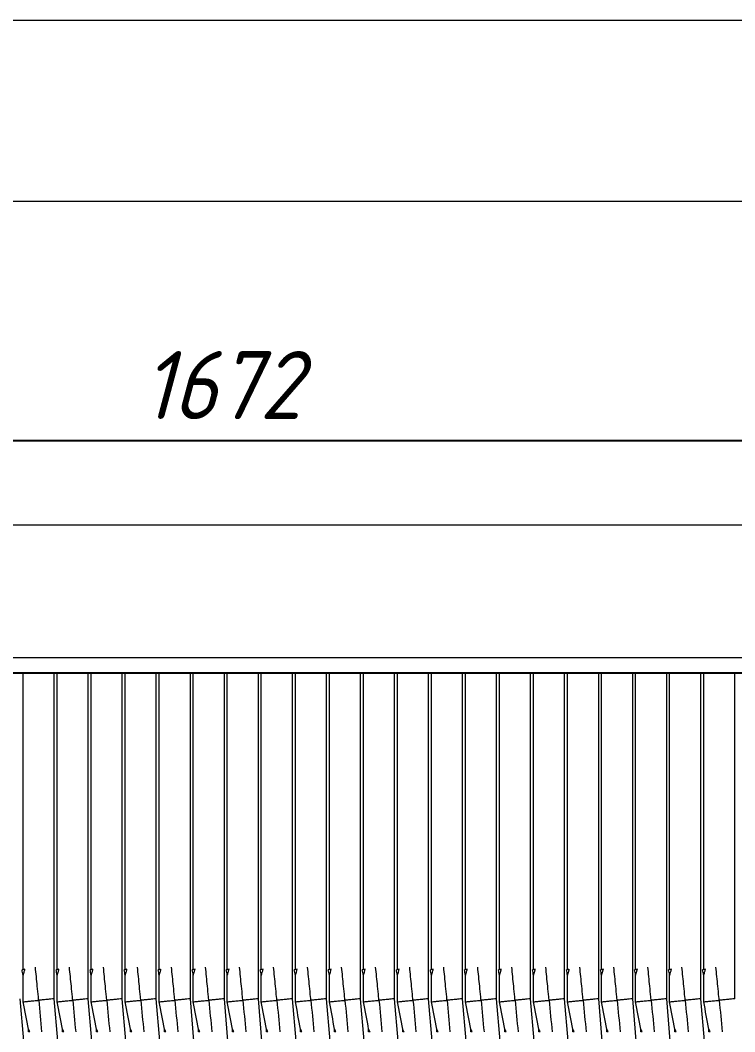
# Model space of a CAD drawing. Header units: millimetres. Extents: x 18217 to 37054, y 415 to 7180.
# Drawn here: x 29676 to 30043, y 6660 to 7180 of the extents above; entities that cross this region are included whole.
import ezdxf

# ---------------------------------------------------------------- set-up
doc = ezdxf.new("R2010")
doc.units = ezdxf.units.MM
doc.styles.add('GENISO', font='geniso.shx', dxfattribs={"oblique": 15})
doc.dimstyles.new('Scale', dxfattribs={"dimscale": 14, "dimtxt": 2.5, "dimasz": 2.5, "dimexe": 1, "dimexo": 1, "dimgap": 0.8, "dimtad": 1, "dimdec": 0, "dimzin": 0, "dimtxsty": 'GENISO', "dimcen": 2.5, "dimclrd": 1, "dimclre": 1, "dimclrt": 256, "dimadec": 0, "dimazin": 0, "dimtfac": 1, "dimtdec": 0, "dimtmove": 0, "dimatfit": 3, "dimfxl": 1, "dimtzin": 0, "dimlwd": -1, "dimlwe": -1, "dimarcsym": 0})

# ---------------------------------------------------------------- blocks, each defined once
blk = doc.blocks.new('*D197')
at = {"color": 1, "transparency": 16777216}
for p, q in [((28943.22, 6909.68), (28943.22, 6977.92)), ((30615.22, 6909.68), (30615.22, 6977.92)), ((30580.22, 6963.92), (28978.22, 6963.92))]:
    blk.add_line(p, q, dxfattribs=at)
for points in [[(28978.22, 6969.75), (28978.22, 6958.08), (28943.22, 6963.92)], [(30580.22, 6969.75), (30580.22, 6958.08), (30615.22, 6963.92)]]:
    blk.add_solid(points, dxfattribs=at)
at = {"layer": 'Defpoints', "color": 0, "transparency": 16777216}
for p in [(28943.22, 6963.92), (28943.22, 6895.68), (30615.22, 6895.68)]:
    blk.add_point(p, dxfattribs=at)
at = {"transparency": 16777216, "insert": (29779.22, 6992.62), "char_height": 35, "attachment_point": 5, "style": 'GENISO'}
blk.add_mtext('1672', dxfattribs=at)

msp = doc.modelspace()

# ---------------------------------------------------------------- linework, layer by layer
at = {"linetype": 'ByBlock', "lineweight": 9}
for p, q in [((30615.22, 6920.68), (28943.22, 6920.68)), ((28943.22, 6852.68), (30615.22, 6852.68)), ((29019.22, 6844.68), (30539.22, 6844.68)), ((29677.22, 6692.21), (29677.22, 6844.68)), ((29693.22, 6677.21), (29693.22, 6844.68)), ((29694.72, 6692.21), (29694.72, 6844.68)), ((29710.72, 6677.21), (29710.72, 6844.68)), ((29712.22, 6692.21), (29712.22, 6844.68)), ((29728.22, 6677.21), (29728.22, 6844.68)), ((29729.72, 6692.21), (29729.72, 6844.68)), ((29745.72, 6677.21), (29745.72, 6844.68)), ((29747.22, 6692.21), (29747.22, 6844.68)), ((29763.22, 6677.21), (29763.22, 6844.68)), ((29764.72, 6692.21), (29764.72, 6844.68)), ((29780.72, 6677.21), (29780.72, 6844.68)), ((29782.22, 6692.21), (29782.22, 6844.68)), ((29798.22, 6677.21), (29798.22, 6844.68)), ((29799.72, 6692.21), (29799.72, 6844.68)), ((29815.72, 6677.21), (29815.72, 6844.68)), ((29817.22, 6692.21), (29817.22, 6844.68)), ((29833.22, 6677.21), (29833.22, 6844.68)), ((29834.72, 6692.21), (29834.72, 6844.68)), ((29850.72, 6677.21), (29850.72, 6844.68)), ((29852.22, 6692.21), (29852.22, 6844.68)), ((29868.22, 6677.21), (29868.22, 6844.68)), ((29869.72, 6692.21), (29869.72, 6844.68)), ((29885.72, 6677.21), (29885.72, 6844.68)), ((29887.22, 6692.21), (29887.22, 6844.68)), ((29903.22, 6677.21), (29903.22, 6844.68)), ((29904.72, 6692.21), (29904.72, 6844.68)), ((29920.72, 6677.21), (29920.72, 6844.68)), ((29922.22, 6692.21), (29922.22, 6844.68)), ((29938.22, 6677.21), (29938.22, 6844.68)), ((29939.72, 6692.21), (29939.72, 6844.68)), ((29955.72, 6677.21), (29955.72, 6844.68)), ((29957.22, 6692.21), (29957.22, 6844.68)), ((29973.22, 6677.21), (29973.22, 6844.68)), ((29974.72, 6692.21), (29974.72, 6844.68)), ((29990.72, 6677.21), (29990.72, 6844.68)), ((29992.22, 6692.21), (29992.22, 6844.68)), ((30008.22, 6677.21), (30008.22, 6844.68)), ((30009.72, 6692.21), (30009.72, 6844.68)), ((30025.72, 6677.21), (30025.72, 6844.68)), ((30027.22, 6692.21), (30027.22, 6844.68)), ((30043.22, 6677.21), (30043.22, 6844.68)), ((29677.22, 6675.66), (29677.22, 6689.25)), ((29694.72, 6675.66), (29694.72, 6689.25)), ((29712.22, 6675.66), (29712.22, 6689.25)), ((29729.72, 6675.66), (29729.72, 6689.25)), ((29747.22, 6675.66), (29747.22, 6689.25)), ((29764.72, 6675.66), (29764.72, 6689.25)), ((29782.22, 6675.66), (29782.22, 6689.25)), ((29799.72, 6675.66), (29799.72, 6689.25)), ((29817.22, 6675.66), (29817.22, 6689.25)), ((29834.72, 6675.66), (29834.72, 6689.25)), ((29852.22, 6675.66), (29852.22, 6689.25)), ((29869.72, 6675.66), (29869.72, 6689.25)), ((29887.22, 6675.66), (29887.22, 6689.25)), ((29904.72, 6675.66), (29904.72, 6689.25)), ((29922.22, 6675.66), (29922.22, 6689.25)), ((29939.72, 6675.66), (29939.72, 6689.25)), ((29957.22, 6675.66), (29957.22, 6689.25)), ((29974.72, 6675.66), (29974.72, 6689.25)), ((29992.22, 6675.66), (29992.22, 6689.25)), ((30009.72, 6675.66), (30009.72, 6689.25)), ((30027.22, 6675.66), (30027.22, 6689.25)), ((29680.62, 6660.25), (29679.92, 6660.25)), ((29698.12, 6660.25), (29697.42, 6660.25)), ((29715.62, 6660.25), (29714.92, 6660.25)), ((29733.12, 6660.25), (29732.42, 6660.25)), ((29750.62, 6660.25), (29749.92, 6660.25)), ((29768.12, 6660.25), (29767.42, 6660.25)), ((29785.62, 6660.25), (29784.92, 6660.25)), ((29803.12, 6660.25), (29802.42, 6660.25)), ((29820.62, 6660.25), (29819.92, 6660.25)), ((29838.12, 6660.25), (29837.42, 6660.25)), ((29855.62, 6660.25), (29854.92, 6660.25)), ((29873.12, 6660.25), (29872.42, 6660.25)), ((29890.62, 6660.25), (29889.92, 6660.25)), ((29908.12, 6660.25), (29907.42, 6660.25)), ((29925.62, 6660.25), (29924.92, 6660.25)), ((29943.12, 6660.25), (29942.42, 6660.25)), ((29960.62, 6660.25), (29959.92, 6660.25)), ((29978.12, 6660.25), (29977.42, 6660.25)), ((29995.62, 6660.25), (29994.92, 6660.25)), ((30013.12, 6660.25), (30012.42, 6660.25)), ((30030.62, 6660.25), (30029.92, 6660.25))]:
    msp.add_line(p, q, dxfattribs=at)
msp.add_line((29019.22, 6844.68), (30539.22, 6844.68))
for points in [[(37054.18, 7180.13), (37054.18, 1266), (28596.56, 1266), (28596.56, 7180.13)], [(36961.13, 7087.08), (36961.13, 1359.06), (28689.62, 1359.06), (28689.62, 7087.08)]]:
    msp.add_lwpolyline(points, close=True, dxfattribs=at)
at = {"linetype": 'ByBlock', "lineweight": 9, "flags": 128}
for points in [[(29678.12, 6692.4), (29677.79, 6692.33), (29677.5, 6692.27), (29677.25, 6692.22), (29677.04, 6692.17), (29676.87, 6692.14), (29676.75, 6692.11), (29676.68, 6692.1), (29676.66, 6692.09)], [(29695.62, 6692.4), (29695.29, 6692.33), (29695, 6692.27), (29694.75, 6692.22), (29694.54, 6692.17), (29694.37, 6692.14), (29694.25, 6692.11), (29694.18, 6692.1), (29694.16, 6692.09)], [(29713.12, 6692.4), (29712.79, 6692.33), (29712.5, 6692.27), (29712.25, 6692.22), (29712.04, 6692.17), (29711.87, 6692.14), (29711.75, 6692.11), (29711.68, 6692.1), (29711.66, 6692.09)], [(29730.62, 6692.4), (29730.29, 6692.33), (29730, 6692.27), (29729.75, 6692.22), (29729.54, 6692.17), (29729.37, 6692.14), (29729.25, 6692.11), (29729.18, 6692.1), (29729.16, 6692.09)], [(29748.12, 6692.4), (29747.79, 6692.33), (29747.5, 6692.27), (29747.25, 6692.22), (29747.04, 6692.17), (29746.87, 6692.14), (29746.75, 6692.11), (29746.68, 6692.1), (29746.66, 6692.09)], [(29765.62, 6692.4), (29765.29, 6692.33), (29765, 6692.27), (29764.75, 6692.22), (29764.54, 6692.17), (29764.37, 6692.14), (29764.25, 6692.11), (29764.18, 6692.1), (29764.16, 6692.09)], [(29783.12, 6692.4), (29782.79, 6692.33), (29782.5, 6692.27), (29782.25, 6692.22), (29782.04, 6692.17), (29781.87, 6692.14), (29781.75, 6692.11), (29781.68, 6692.1), (29781.66, 6692.09)], [(29800.62, 6692.4), (29800.29, 6692.33), (29800, 6692.27), (29799.75, 6692.22), (29799.54, 6692.17), (29799.37, 6692.14), (29799.25, 6692.11), (29799.18, 6692.1), (29799.16, 6692.09)], [(29818.12, 6692.4), (29817.79, 6692.33), (29817.5, 6692.27), (29817.25, 6692.22), (29817.04, 6692.17), (29816.87, 6692.14), (29816.75, 6692.11), (29816.68, 6692.1), (29816.66, 6692.09)], [(29835.62, 6692.4), (29835.29, 6692.33), (29835, 6692.27), (29834.75, 6692.22), (29834.54, 6692.17), (29834.37, 6692.14), (29834.25, 6692.11), (29834.18, 6692.1), (29834.16, 6692.09)], [(29853.12, 6692.4), (29852.79, 6692.33), (29852.5, 6692.27), (29852.25, 6692.22), (29852.04, 6692.17), (29851.87, 6692.14), (29851.75, 6692.11), (29851.68, 6692.1), (29851.66, 6692.09)], [(29870.62, 6692.4), (29870.29, 6692.33), (29870, 6692.27), (29869.75, 6692.22), (29869.54, 6692.17), (29869.37, 6692.14), (29869.25, 6692.11), (29869.18, 6692.1), (29869.16, 6692.09)], [(29888.12, 6692.4), (29887.79, 6692.33), (29887.5, 6692.27), (29887.25, 6692.22), (29887.04, 6692.17), (29886.87, 6692.14), (29886.75, 6692.11), (29886.68, 6692.1), (29886.66, 6692.09)], [(29905.62, 6692.4), (29905.29, 6692.33), (29905, 6692.27), (29904.75, 6692.22), (29904.54, 6692.17), (29904.37, 6692.14), (29904.25, 6692.11), (29904.18, 6692.1), (29904.16, 6692.09)], [(29923.12, 6692.4), (29922.79, 6692.33), (29922.5, 6692.27), (29922.25, 6692.22), (29922.04, 6692.17), (29921.87, 6692.14), (29921.75, 6692.11), (29921.68, 6692.1), (29921.66, 6692.09)], [(29940.62, 6692.4), (29940.29, 6692.33), (29940, 6692.27), (29939.75, 6692.22), (29939.54, 6692.17), (29939.37, 6692.14), (29939.25, 6692.11), (29939.18, 6692.1), (29939.16, 6692.09)], [(29958.12, 6692.4), (29957.79, 6692.33), (29957.5, 6692.27), (29957.25, 6692.22), (29957.04, 6692.17), (29956.87, 6692.14), (29956.75, 6692.11), (29956.68, 6692.1), (29956.66, 6692.09)], [(29975.62, 6692.4), (29975.29, 6692.33), (29975, 6692.27), (29974.75, 6692.22), (29974.54, 6692.17), (29974.37, 6692.14), (29974.25, 6692.11), (29974.18, 6692.1), (29974.16, 6692.09)], [(29993.12, 6692.4), (29992.79, 6692.33), (29992.5, 6692.27), (29992.25, 6692.22), (29992.04, 6692.17), (29991.87, 6692.14), (29991.75, 6692.11), (29991.68, 6692.1), (29991.66, 6692.09)], [(30010.62, 6692.4), (30010.29, 6692.33), (30010, 6692.27), (30009.75, 6692.22), (30009.54, 6692.17), (30009.37, 6692.14), (30009.25, 6692.11), (30009.18, 6692.1), (30009.16, 6692.09)], [(30028.12, 6692.4), (30027.79, 6692.33), (30027.5, 6692.27), (30027.25, 6692.22), (30027.04, 6692.17), (30026.87, 6692.14), (30026.75, 6692.11), (30026.68, 6692.1), (30026.66, 6692.09)]]:
    msp.add_lwpolyline(points, dxfattribs=at)
at = {"linetype": 'ByBlock', "lineweight": 9}
for centre, radius, start, end in [((29522.81, 6660.25), 157.11, 10.6376, 11.6955), ((29540.31, 6660.25), 157.11, 10.6376, 11.6955), ((29557.81, 6660.25), 157.11, 10.6376, 11.6955), ((29575.31, 6660.25), 157.11, 10.6376, 11.6955), ((29592.81, 6660.25), 157.11, 10.6376, 11.6955), ((29610.31, 6660.25), 157.11, 10.6376, 11.6955), ((29627.81, 6660.25), 157.11, 10.6376, 11.6955), ((29645.31, 6660.25), 157.11, 10.6376, 11.6955), ((29662.81, 6660.25), 157.11, 10.6376, 11.6955), ((29680.31, 6660.25), 157.11, 10.6376, 11.6955), ((29697.81, 6660.25), 157.11, 10.6376, 11.6955), ((29715.31, 6660.25), 157.11, 10.6376, 11.6955), ((29732.81, 6660.25), 157.11, 10.6376, 11.6955), ((29750.31, 6660.25), 157.11, 10.6376, 11.6955), ((29767.81, 6660.25), 157.11, 10.6376, 11.6955), ((29785.31, 6660.25), 157.11, 10.6376, 11.6955), ((29802.81, 6660.25), 157.11, 10.6376, 11.6955), ((29820.31, 6660.25), 157.11, 10.6376, 11.6955), ((29837.81, 6660.25), 157.11, 10.6376, 11.6955), ((29855.31, 6660.25), 157.11, 10.6376, 11.6955), ((29872.81, 6660.25), 157.11, 10.6376, 11.6955), ((21664.39, 5984.01), 8023.83, 355.043868, 4.956132), ((21681.89, 5984.01), 8023.83, 355.043868, 4.956132), ((28107.81, 6367.33), 1599.41, 10.60245, 11.11475), ((21699.39, 5984.01), 8023.83, 355.043868, 4.956132), ((28125.31, 6367.33), 1599.41, 10.60245, 11.11475), ((21716.89, 5984.01), 8023.83, 355.043868, 4.956132), ((28142.81, 6367.33), 1599.41, 10.60245, 11.11475), ((21734.39, 5984.01), 8023.83, 355.043868, 4.956132), ((28160.31, 6367.33), 1599.41, 10.60245, 11.11475), ((21751.89, 5984.01), 8023.83, 355.043868, 4.956132), ((28177.81, 6367.33), 1599.41, 10.60245, 11.11475), ((21769.39, 5984.01), 8023.83, 355.043868, 4.956132), ((28195.31, 6367.33), 1599.41, 10.60245, 11.11475), ((21786.89, 5984.01), 8023.83, 355.043868, 4.956132), ((28212.81, 6367.33), 1599.41, 10.60245, 11.11475), ((21804.39, 5984.01), 8023.83, 355.043868, 4.956132), ((28230.31, 6367.33), 1599.41, 10.60245, 11.11475), ((21821.89, 5984.01), 8023.83, 355.043868, 4.956132), ((28247.81, 6367.33), 1599.41, 10.60245, 11.11475), ((21839.39, 5984.01), 8023.83, 355.043868, 4.956132), ((28265.31, 6367.33), 1599.41, 10.60245, 11.11475), ((21856.89, 5984.01), 8023.83, 355.043868, 4.956132), ((28282.81, 6367.33), 1599.41, 10.60245, 11.11475), ((21874.39, 5984.01), 8023.83, 355.043868, 4.956132), ((28300.31, 6367.33), 1599.41, 10.60245, 11.11475), ((21891.89, 5984.01), 8023.83, 355.043868, 4.956132), ((28317.81, 6367.33), 1599.41, 10.60245, 11.11475), ((21909.39, 5984.01), 8023.83, 355.043868, 4.956132), ((28335.31, 6367.33), 1599.41, 10.60245, 11.11475), ((21926.89, 5984.01), 8023.83, 355.043868, 4.956132), ((28352.81, 6367.33), 1599.41, 10.60245, 11.11475), ((21944.39, 5984.01), 8023.83, 355.043868, 4.956132), ((28370.31, 6367.33), 1599.41, 10.60245, 11.11475), ((21961.89, 5984.01), 8023.83, 355.043868, 4.956132), ((28387.81, 6367.33), 1599.41, 10.60245, 11.11475), ((21979.39, 5984.01), 8023.83, 355.043868, 4.956132), ((28405.31, 6367.33), 1599.41, 10.60245, 11.11475), ((21996.89, 5984.01), 8023.83, 355.043868, 4.956132), ((28422.81, 6367.33), 1599.41, 10.60245, 11.11475), ((22014.39, 5984.01), 8023.83, 355.043868, 4.956132), ((28440.31, 6367.33), 1599.41, 10.60245, 11.11475), ((22031.89, 5984.01), 8023.83, 355.043868, 4.956132), ((28457.81, 6367.33), 1599.41, 10.60245, 11.11475), ((29522.81, 6660.25), 157.11, 0, 0.4975), ((29540.31, 6660.25), 157.11, 0, 0.4975), ((29557.81, 6660.25), 157.11, 0, 0.4975), ((29575.31, 6660.25), 157.11, 0, 0.4975), ((29592.81, 6660.25), 157.11, 0, 0.4975), ((29610.31, 6660.25), 157.11, 0, 0.4975), ((29627.81, 6660.25), 157.11, 0, 0.4975), ((29645.31, 6660.25), 157.11, 0, 0.4975), ((29662.81, 6660.25), 157.11, 0, 0.4975), ((29680.31, 6660.25), 157.11, 0, 0.4975), ((29697.81, 6660.25), 157.11, 0, 0.4975), ((29715.31, 6660.25), 157.11, 0, 0.4975), ((29732.81, 6660.25), 157.11, 0, 0.4975), ((29750.31, 6660.25), 157.11, 0, 0.4975), ((29767.81, 6660.25), 157.11, 0, 0.4975), ((29785.31, 6660.25), 157.11, 0, 0.4975), ((29802.81, 6660.25), 157.11, 0, 0.4975), ((29820.31, 6660.25), 157.11, 0, 0.4975), ((29837.81, 6660.25), 157.11, 0, 0.4975), ((29855.31, 6660.25), 157.11, 0, 0.4975), ((29872.81, 6660.25), 157.11, 0, 0.4975)]:
    msp.add_arc(centre, radius, start, end, dxfattribs=at)
for points, knots in [([(29677.22, 6689.25), (29677.23, 6689.28), (29677.25, 6689.34), (29677.44, 6689.89), (29677.75, 6690.89), (29677.99, 6691.86), (29678.12, 6692.4)], [0, 0, 0, 0, 0.179895, 0.35903, 0.649725, 1, 1, 1, 1]), ([(29685.22, 6676.43), (29685.22, 6676.45), (29685.21, 6676.57), (29685.15, 6677.15), (29684.92, 6679.54), (29684.37, 6685.1), (29683.85, 6690.22), (29683.52, 6693.51)], [0, 0, 0, 0, 0.0023725, 0.0222912, 0.101955, 0.4206198, 1, 1, 1, 1]), ([(29694.72, 6689.25), (29694.73, 6689.28), (29694.75, 6689.34), (29694.94, 6689.89), (29695.25, 6690.89), (29695.49, 6691.86), (29695.62, 6692.4)], [0, 0, 0, 0, 0.179895, 0.35903, 0.649727, 1, 1, 1, 1]), ([(29702.72, 6676.43), (29702.72, 6676.45), (29702.71, 6676.57), (29702.65, 6677.15), (29702.42, 6679.54), (29701.87, 6685.1), (29701.35, 6690.22), (29701.02, 6693.51)], [0, 0, 0, 0, 0.002372, 0.022291, 0.101955, 0.42062, 1, 1, 1, 1]), ([(29712.22, 6689.25), (29712.23, 6689.28), (29712.25, 6689.34), (29712.44, 6689.89), (29712.75, 6690.89), (29712.99, 6691.86), (29713.12, 6692.4)], [0, 0, 0, 0, 0.179895, 0.35903, 0.649725, 1, 1, 1, 1]), ([(29720.22, 6676.43), (29720.22, 6676.45), (29720.21, 6676.57), (29720.15, 6677.15), (29719.92, 6679.54), (29719.37, 6685.1), (29718.85, 6690.22), (29718.52, 6693.51)], [0, 0, 0, 0, 0.002372, 0.022291, 0.101955, 0.42062, 1, 1, 1, 1]), ([(29729.72, 6689.25), (29729.73, 6689.28), (29729.75, 6689.34), (29729.94, 6689.89), (29730.25, 6690.89), (29730.49, 6691.86), (29730.62, 6692.4)], [0, 0, 0, 0, 0.179895, 0.35903, 0.649725, 1, 1, 1, 1]), ([(29737.72, 6676.43), (29737.72, 6676.45), (29737.71, 6676.57), (29737.65, 6677.15), (29737.42, 6679.54), (29736.87, 6685.1), (29736.35, 6690.22), (29736.02, 6693.51)], [0, 0, 0, 0, 0.002372, 0.022291, 0.101955, 0.42062, 1, 1, 1, 1]), ([(29747.22, 6689.25), (29747.23, 6689.28), (29747.25, 6689.34), (29747.44, 6689.89), (29747.75, 6690.89), (29747.99, 6691.86), (29748.12, 6692.4)], [0, 0, 0, 0, 0.179895, 0.35903, 0.649725, 1, 1, 1, 1]), ([(29755.22, 6676.43), (29755.22, 6676.45), (29755.21, 6676.57), (29755.15, 6677.15), (29754.92, 6679.54), (29754.37, 6685.1), (29753.85, 6690.22), (29753.52, 6693.51)], [0, 0, 0, 0, 0.002372, 0.022291, 0.101955, 0.42062, 1, 1, 1, 1]), ([(29764.72, 6689.25), (29764.73, 6689.28), (29764.75, 6689.34), (29764.94, 6689.89), (29765.25, 6690.89), (29765.49, 6691.86), (29765.62, 6692.4)], [0, 0, 0, 0, 0.179895, 0.359031, 0.649725, 1, 1, 1, 1]), ([(29772.72, 6676.43), (29772.72, 6676.45), (29772.71, 6676.57), (29772.65, 6677.15), (29772.42, 6679.54), (29771.87, 6685.1), (29771.35, 6690.22), (29771.02, 6693.51)], [0, 0, 0, 0, 0.002372, 0.022291, 0.101955, 0.42062, 1, 1, 1, 1]), ([(29782.22, 6689.25), (29782.23, 6689.28), (29782.25, 6689.34), (29782.44, 6689.89), (29782.75, 6690.89), (29782.99, 6691.86), (29783.12, 6692.4)], [0, 0, 0, 0, 0.179895, 0.35903, 0.649725, 1, 1, 1, 1]), ([(29790.22, 6676.43), (29790.22, 6676.45), (29790.21, 6676.57), (29790.15, 6677.15), (29789.92, 6679.54), (29789.37, 6685.1), (29788.85, 6690.22), (29788.52, 6693.51)], [0, 0, 0, 0, 0.002372, 0.022291, 0.101955, 0.42062, 1, 1, 1, 1]), ([(29799.72, 6689.25), (29799.73, 6689.28), (29799.75, 6689.34), (29799.94, 6689.89), (29800.25, 6690.89), (29800.49, 6691.86), (29800.62, 6692.4)], [0, 0, 0, 0, 0.179895, 0.35903, 0.649725, 1, 1, 1, 1]), ([(29807.72, 6676.43), (29807.72, 6676.45), (29807.71, 6676.57), (29807.65, 6677.15), (29807.42, 6679.54), (29806.87, 6685.1), (29806.35, 6690.22), (29806.02, 6693.51)], [0, 0, 0, 0, 0.0023725, 0.0222912, 0.101955, 0.4206198, 1, 1, 1, 1]), ([(29817.22, 6689.25), (29817.23, 6689.28), (29817.25, 6689.34), (29817.44, 6689.89), (29817.75, 6690.89), (29817.99, 6691.86), (29818.12, 6692.4)], [0, 0, 0, 0, 0.179895, 0.35903, 0.649725, 1, 1, 1, 1]), ([(29825.22, 6676.43), (29825.22, 6676.45), (29825.21, 6676.57), (29825.15, 6677.15), (29824.92, 6679.54), (29824.37, 6685.1), (29823.85, 6690.22), (29823.52, 6693.51)], [0, 0, 0, 0, 0.002372, 0.022291, 0.101955, 0.42062, 1, 1, 1, 1]), ([(29834.72, 6689.25), (29834.73, 6689.28), (29834.75, 6689.34), (29834.94, 6689.89), (29835.25, 6690.89), (29835.49, 6691.86), (29835.62, 6692.4)], [0, 0, 0, 0, 0.179895, 0.35903, 0.649725, 1, 1, 1, 1]), ([(29842.72, 6676.43), (29842.72, 6676.45), (29842.71, 6676.57), (29842.65, 6677.15), (29842.42, 6679.54), (29841.87, 6685.1), (29841.35, 6690.22), (29841.02, 6693.51)], [0, 0, 0, 0, 0.002372, 0.022291, 0.101955, 0.42062, 1, 1, 1, 1]), ([(29852.22, 6689.25), (29852.23, 6689.28), (29852.25, 6689.34), (29852.44, 6689.89), (29852.75, 6690.89), (29852.99, 6691.86), (29853.12, 6692.4)], [0, 0, 0, 0, 0.179895, 0.35903, 0.649725, 1, 1, 1, 1]), ([(29860.22, 6676.43), (29860.22, 6676.45), (29860.21, 6676.57), (29860.15, 6677.15), (29859.92, 6679.54), (29859.37, 6685.1), (29858.85, 6690.22), (29858.52, 6693.51)], [0, 0, 0, 0, 0.002372, 0.022291, 0.101955, 0.42062, 1, 1, 1, 1]), ([(29869.72, 6689.25), (29869.73, 6689.28), (29869.75, 6689.34), (29869.94, 6689.89), (29870.25, 6690.89), (29870.49, 6691.86), (29870.62, 6692.4)], [0, 0, 0, 0, 0.179895, 0.35903, 0.649725, 1, 1, 1, 1]), ([(29877.72, 6676.43), (29877.72, 6676.45), (29877.71, 6676.57), (29877.65, 6677.15), (29877.42, 6679.54), (29876.87, 6685.1), (29876.35, 6690.22), (29876.02, 6693.51)], [0, 0, 0, 0, 0.002372, 0.022291, 0.101955, 0.42062, 1, 1, 1, 1]), ([(29887.22, 6689.25), (29887.23, 6689.28), (29887.25, 6689.34), (29887.44, 6689.89), (29887.75, 6690.89), (29887.99, 6691.86), (29888.12, 6692.4)], [0, 0, 0, 0, 0.179895, 0.359032, 0.649727, 1, 1, 1, 1]), ([(29895.22, 6676.43), (29895.22, 6676.45), (29895.21, 6676.57), (29895.15, 6677.15), (29894.92, 6679.54), (29894.37, 6685.1), (29893.85, 6690.22), (29893.52, 6693.51)], [0, 0, 0, 0, 0.002372, 0.022291, 0.101955, 0.42062, 1, 1, 1, 1]), ([(29904.72, 6689.25), (29904.73, 6689.28), (29904.75, 6689.34), (29904.94, 6689.89), (29905.25, 6690.89), (29905.49, 6691.86), (29905.62, 6692.4)], [0, 0, 0, 0, 0.179895, 0.35903, 0.649725, 1, 1, 1, 1]), ([(29912.72, 6676.43), (29912.72, 6676.45), (29912.71, 6676.57), (29912.65, 6677.15), (29912.42, 6679.54), (29911.87, 6685.1), (29911.35, 6690.22), (29911.02, 6693.51)], [0, 0, 0, 0, 0.002372, 0.022291, 0.101955, 0.42062, 1, 1, 1, 1]), ([(29922.22, 6689.25), (29922.23, 6689.28), (29922.25, 6689.34), (29922.44, 6689.89), (29922.75, 6690.89), (29922.99, 6691.86), (29923.12, 6692.4)], [0, 0, 0, 0, 0.179895, 0.35903, 0.649725, 1, 1, 1, 1]), ([(29930.22, 6676.43), (29930.22, 6676.45), (29930.21, 6676.57), (29930.15, 6677.15), (29929.92, 6679.54), (29929.37, 6685.1), (29928.85, 6690.22), (29928.52, 6693.51)], [0, 0, 0, 0, 0.002372, 0.022291, 0.101955, 0.42062, 1, 1, 1, 1]), ([(29939.72, 6689.25), (29939.73, 6689.28), (29939.75, 6689.34), (29939.94, 6689.89), (29940.25, 6690.89), (29940.49, 6691.86), (29940.62, 6692.4)], [0, 0, 0, 0, 0.179895, 0.35903, 0.649725, 1, 1, 1, 1]), ([(29947.72, 6676.43), (29947.72, 6676.45), (29947.71, 6676.57), (29947.65, 6677.15), (29947.42, 6679.54), (29946.87, 6685.1), (29946.35, 6690.22), (29946.02, 6693.51)], [0, 0, 0, 0, 0.002372, 0.022291, 0.101955, 0.42062, 1, 1, 1, 1]), ([(29957.22, 6689.25), (29957.23, 6689.28), (29957.25, 6689.34), (29957.44, 6689.89), (29957.75, 6690.89), (29957.99, 6691.86), (29958.12, 6692.4)], [0, 0, 0, 0, 0.179895, 0.35903, 0.649725, 1, 1, 1, 1]), ([(29965.22, 6676.43), (29965.22, 6676.45), (29965.21, 6676.57), (29965.15, 6677.15), (29964.92, 6679.54), (29964.37, 6685.1), (29963.85, 6690.22), (29963.52, 6693.51)], [0, 0, 0, 0, 0.002372, 0.022291, 0.101955, 0.42062, 1, 1, 1, 1]), ([(29974.72, 6689.25), (29974.73, 6689.28), (29974.75, 6689.34), (29974.94, 6689.89), (29975.25, 6690.89), (29975.49, 6691.86), (29975.62, 6692.4)], [0, 0, 0, 0, 0.179895, 0.359028, 0.649725, 1, 1, 1, 1]), ([(29982.72, 6676.43), (29982.72, 6676.45), (29982.71, 6676.57), (29982.65, 6677.15), (29982.42, 6679.54), (29981.87, 6685.1), (29981.35, 6690.22), (29981.02, 6693.51)], [0, 0, 0, 0, 0.002372, 0.022292, 0.101955, 0.42062, 1, 1, 1, 1]), ([(29992.22, 6689.25), (29992.23, 6689.28), (29992.25, 6689.34), (29992.44, 6689.89), (29992.75, 6690.89), (29992.99, 6691.86), (29993.12, 6692.4)], [0, 0, 0, 0, 0.179896, 0.359029, 0.649725, 1, 1, 1, 1]), ([(30000.22, 6676.43), (30000.22, 6676.45), (30000.21, 6676.57), (30000.15, 6677.15), (29999.92, 6679.54), (29999.37, 6685.1), (29998.85, 6690.22), (29998.52, 6693.51)], [0, 0, 0, 0, 0.002372, 0.022291, 0.101955, 0.420619, 1, 1, 1, 1]), ([(30009.72, 6689.25), (30009.73, 6689.28), (30009.75, 6689.34), (30009.94, 6689.89), (30010.25, 6690.89), (30010.49, 6691.86), (30010.62, 6692.4)], [0, 0, 0, 0, 0.179895, 0.359032, 0.649724, 1, 1, 1, 1]), ([(30017.72, 6676.43), (30017.72, 6676.45), (30017.71, 6676.57), (30017.65, 6677.15), (30017.42, 6679.54), (30016.87, 6685.1), (30016.35, 6690.22), (30016.02, 6693.51)], [0, 0, 0, 0, 0.002372, 0.022291, 0.101955, 0.42062, 1, 1, 1, 1]), ([(30027.22, 6689.25), (30027.23, 6689.28), (30027.25, 6689.34), (30027.44, 6689.89), (30027.75, 6690.89), (30027.99, 6691.86), (30028.12, 6692.4)], [0, 0, 0, 0, 0.179895, 0.359028, 0.649725, 1, 1, 1, 1]), ([(30035.22, 6676.43), (30035.22, 6676.45), (30035.21, 6676.57), (30035.15, 6677.15), (30034.92, 6679.54), (30034.37, 6685.1), (30033.85, 6690.22), (30033.52, 6693.51)], [0, 0, 0, 0, 0.002372, 0.022292, 0.101955, 0.42062, 1, 1, 1, 1]), ([(29677.22, 6675.66), (29677.31, 6675.66), (29677.48, 6675.68), (29678.85, 6675.81), (29680.87, 6676.01), (29683.11, 6676.23), (29684.61, 6676.37), (29685.21, 6676.43), (29685.22, 6676.43)], [0, 0, 0, 0, 0.213412, 0.426834, 0.640706, 0.856444, 0.996744, 1, 1, 1, 1]), ([(29693.22, 6677.21), (29693.13, 6677.2), (29692.96, 6677.18), (29691.59, 6677.05), (29689.57, 6676.85), (29687.33, 6676.64), (29685.83, 6676.49), (29685.23, 6676.43), (29685.22, 6676.43)], [0, 0, 0, 0, 0.213424, 0.426852, 0.64073, 0.856458, 0.996748, 1, 1, 1, 1]), ([(29685.22, 6676.43), (29685.22, 6676.42), (29685.74, 6671.02), (29686.25, 6665.63), (29686.75, 6660.25)], [0, 0, 0, 0, 0.002512, 1, 1, 1, 1]), ([(29694.72, 6675.66), (29694.81, 6675.66), (29694.98, 6675.68), (29696.35, 6675.81), (29698.37, 6676.01), (29700.61, 6676.23), (29702.11, 6676.37), (29702.71, 6676.43), (29702.72, 6676.43)], [0, 0, 0, 0, 0.2134123, 0.4268371, 0.6407052, 0.8564436, 0.9967483, 1, 1, 1, 1]), ([(29710.72, 6677.21), (29710.63, 6677.2), (29710.46, 6677.18), (29709.09, 6677.05), (29707.07, 6676.85), (29704.83, 6676.64), (29703.33, 6676.49), (29702.73, 6676.43), (29702.72, 6676.43)], [0, 0, 0, 0, 0.213425, 0.426852, 0.640726, 0.856458, 0.996748, 1, 1, 1, 1]), ([(29702.72, 6676.43), (29702.72, 6676.42), (29703.24, 6671.02), (29703.75, 6665.63), (29704.25, 6660.25)], [0, 0, 0, 0, 0.002512, 1, 1, 1, 1]), ([(29712.22, 6675.66), (29712.31, 6675.66), (29712.48, 6675.68), (29713.85, 6675.81), (29715.87, 6676.01), (29718.11, 6676.23), (29719.61, 6676.37), (29720.21, 6676.43), (29720.22, 6676.43)], [0, 0, 0, 0, 0.2134136, 0.4268366, 0.6407087, 0.8564433, 0.9967483, 1, 1, 1, 1]), ([(29728.22, 6677.21), (29728.13, 6677.2), (29727.96, 6677.18), (29726.59, 6677.05), (29724.57, 6676.85), (29722.33, 6676.64), (29720.83, 6676.49), (29720.23, 6676.43), (29720.22, 6676.43)], [0, 0, 0, 0, 0.213425, 0.426852, 0.640726, 0.856458, 0.996748, 1, 1, 1, 1]), ([(29720.22, 6676.43), (29720.22, 6676.42), (29720.74, 6671.02), (29721.25, 6665.63), (29721.75, 6660.25)], [0, 0, 0, 0, 0.002512, 1, 1, 1, 1]), ([(29729.72, 6675.66), (29729.81, 6675.66), (29729.98, 6675.68), (29731.35, 6675.81), (29733.37, 6676.01), (29735.61, 6676.23), (29737.11, 6676.37), (29737.71, 6676.43), (29737.72, 6676.43)], [0, 0, 0, 0, 0.213413, 0.426836, 0.640708, 0.856443, 0.996748, 1, 1, 1, 1]), ([(29745.72, 6677.21), (29745.63, 6677.2), (29745.46, 6677.18), (29744.09, 6677.05), (29742.07, 6676.85), (29739.83, 6676.64), (29738.33, 6676.49), (29737.73, 6676.43), (29737.72, 6676.43)], [0, 0, 0, 0, 0.2134235, 0.4268527, 0.6407264, 0.8564584, 0.9967436, 1, 1, 1, 1]), ([(29737.72, 6676.43), (29737.72, 6676.42), (29738.25, 6671.03), (29738.75, 6665.63), (29739.25, 6660.25)], [0, 0, 0, 0, 0.002512, 1, 1, 1, 1]), ([(29747.22, 6675.66), (29747.31, 6675.66), (29747.48, 6675.68), (29748.85, 6675.81), (29750.87, 6676.01), (29753.11, 6676.23), (29754.61, 6676.37), (29755.21, 6676.43), (29755.22, 6676.43)], [0, 0, 0, 0, 0.213412, 0.426837, 0.640705, 0.856444, 0.996744, 1, 1, 1, 1]), ([(29763.22, 6677.21), (29763.13, 6677.2), (29762.96, 6677.18), (29761.59, 6677.05), (29759.57, 6676.85), (29757.33, 6676.64), (29755.83, 6676.49), (29755.23, 6676.43), (29755.22, 6676.43)], [0, 0, 0, 0, 0.213424, 0.426851, 0.640726, 0.856458, 0.996748, 1, 1, 1, 1]), ([(29755.22, 6676.43), (29755.22, 6676.42), (29755.74, 6671.02), (29756.25, 6665.63), (29756.75, 6660.25)], [0, 0, 0, 0, 0.002512, 1, 1, 1, 1]), ([(29764.72, 6675.66), (29764.81, 6675.66), (29764.98, 6675.68), (29766.35, 6675.81), (29768.37, 6676.01), (29770.61, 6676.23), (29772.11, 6676.37), (29772.71, 6676.43), (29772.72, 6676.43)], [0, 0, 0, 0, 0.2134123, 0.4268371, 0.6407052, 0.8564436, 0.9967483, 1, 1, 1, 1]), ([(29780.72, 6677.21), (29780.63, 6677.2), (29780.46, 6677.18), (29779.09, 6677.05), (29777.07, 6676.85), (29774.83, 6676.64), (29773.33, 6676.49), (29772.73, 6676.43), (29772.72, 6676.43)], [0, 0, 0, 0, 0.213425, 0.426852, 0.640726, 0.856458, 0.996748, 1, 1, 1, 1]), ([(29772.72, 6676.43), (29772.72, 6676.42), (29773.24, 6671.02), (29773.75, 6665.63), (29774.25, 6660.25)], [0, 0, 0, 0, 0.002512, 1, 1, 1, 1]), ([(29782.22, 6675.66), (29782.31, 6675.66), (29782.48, 6675.68), (29783.85, 6675.81), (29785.87, 6676.01), (29788.11, 6676.23), (29789.61, 6676.37), (29790.21, 6676.43), (29790.22, 6676.43)], [0, 0, 0, 0, 0.213413, 0.426836, 0.640708, 0.856443, 0.996748, 1, 1, 1, 1]), ([(29798.22, 6677.21), (29798.13, 6677.2), (29797.96, 6677.18), (29796.59, 6677.05), (29794.57, 6676.85), (29792.33, 6676.64), (29790.83, 6676.49), (29790.23, 6676.43), (29790.22, 6676.43)], [0, 0, 0, 0, 0.213425, 0.426852, 0.640726, 0.856458, 0.996748, 1, 1, 1, 1]), ([(29790.22, 6676.43), (29790.22, 6676.42), (29790.74, 6671.02), (29791.25, 6665.63), (29791.75, 6660.25)], [0, 0, 0, 0, 0.002512, 1, 1, 1, 1]), ([(29799.72, 6675.66), (29799.81, 6675.66), (29799.98, 6675.68), (29801.35, 6675.81), (29803.37, 6676.01), (29805.61, 6676.23), (29807.11, 6676.37), (29807.71, 6676.43), (29807.72, 6676.43)], [0, 0, 0, 0, 0.213412, 0.426834, 0.640706, 0.856444, 0.996744, 1, 1, 1, 1]), ([(29815.72, 6677.21), (29815.63, 6677.2), (29815.46, 6677.18), (29814.09, 6677.05), (29812.07, 6676.85), (29809.83, 6676.64), (29808.33, 6676.49), (29807.73, 6676.43), (29807.72, 6676.43)], [0, 0, 0, 0, 0.213424, 0.426852, 0.64073, 0.856458, 0.996748, 1, 1, 1, 1]), ([(29807.72, 6676.43), (29807.72, 6676.42), (29808.24, 6671.02), (29808.75, 6665.63), (29809.25, 6660.25)], [0, 0, 0, 0, 0.002512, 1, 1, 1, 1]), ([(29817.22, 6675.66), (29817.31, 6675.66), (29817.48, 6675.68), (29818.85, 6675.81), (29820.87, 6676.01), (29823.11, 6676.23), (29824.61, 6676.37), (29825.21, 6676.43), (29825.22, 6676.43)], [0, 0, 0, 0, 0.2134123, 0.4268371, 0.6407052, 0.8564436, 0.9967483, 1, 1, 1, 1]), ([(29833.22, 6677.21), (29833.13, 6677.2), (29832.96, 6677.18), (29831.59, 6677.05), (29829.57, 6676.85), (29827.33, 6676.64), (29825.83, 6676.49), (29825.23, 6676.43), (29825.22, 6676.43)], [0, 0, 0, 0, 0.213425, 0.426852, 0.640726, 0.856458, 0.996748, 1, 1, 1, 1]), ([(29825.22, 6676.43), (29825.22, 6676.42), (29825.74, 6671.02), (29826.25, 6665.63), (29826.75, 6660.25)], [0, 0, 0, 0, 0.002512, 1, 1, 1, 1]), ([(29834.72, 6675.66), (29834.81, 6675.66), (29834.98, 6675.68), (29836.35, 6675.81), (29838.37, 6676.01), (29840.61, 6676.23), (29842.11, 6676.37), (29842.71, 6676.43), (29842.72, 6676.43)], [0, 0, 0, 0, 0.213412, 0.426837, 0.640709, 0.856444, 0.996748, 1, 1, 1, 1]), ([(29850.72, 6677.21), (29850.63, 6677.2), (29850.46, 6677.18), (29849.09, 6677.05), (29847.07, 6676.85), (29844.83, 6676.64), (29843.33, 6676.49), (29842.73, 6676.43), (29842.72, 6676.43)], [0, 0, 0, 0, 0.213425, 0.426852, 0.640726, 0.856458, 0.996748, 1, 1, 1, 1]), ([(29842.72, 6676.43), (29842.72, 6676.42), (29843.24, 6671.02), (29843.75, 6665.63), (29844.25, 6660.25)], [0, 0, 0, 0, 0.002512, 1, 1, 1, 1]), ([(29852.22, 6675.66), (29852.31, 6675.66), (29852.48, 6675.68), (29853.85, 6675.81), (29855.87, 6676.01), (29858.11, 6676.23), (29859.61, 6676.37), (29860.21, 6676.43), (29860.22, 6676.43)], [0, 0, 0, 0, 0.213413, 0.426836, 0.640708, 0.856443, 0.996748, 1, 1, 1, 1]), ([(29868.22, 6677.21), (29868.13, 6677.2), (29867.96, 6677.18), (29866.59, 6677.05), (29864.57, 6676.85), (29862.33, 6676.64), (29860.83, 6676.49), (29860.23, 6676.43), (29860.22, 6676.43)], [0, 0, 0, 0, 0.2134247, 0.4268518, 0.6407259, 0.8564581, 0.9967435, 1, 1, 1, 1]), ([(29860.22, 6676.43), (29860.22, 6676.42), (29860.74, 6671.02), (29861.25, 6665.63), (29861.75, 6660.25)], [0, 0, 0, 0, 0.002512, 1, 1, 1, 1]), ([(29869.72, 6675.66), (29869.81, 6675.66), (29869.98, 6675.68), (29871.35, 6675.81), (29873.37, 6676.01), (29875.61, 6676.23), (29877.11, 6676.37), (29877.71, 6676.43), (29877.72, 6676.43)], [0, 0, 0, 0, 0.213412, 0.426837, 0.640705, 0.856444, 0.996744, 1, 1, 1, 1]), ([(29885.72, 6677.21), (29885.63, 6677.2), (29885.46, 6677.18), (29884.09, 6677.05), (29882.07, 6676.85), (29879.83, 6676.64), (29878.33, 6676.49), (29877.73, 6676.43), (29877.72, 6676.43)], [0, 0, 0, 0, 0.213424, 0.426851, 0.640726, 0.856458, 0.996748, 1, 1, 1, 1]), ([(29877.72, 6676.43), (29877.72, 6676.42), (29878.24, 6671.02), (29878.75, 6665.63), (29879.25, 6660.25)], [0, 0, 0, 0, 0.002512, 1, 1, 1, 1]), ([(29887.22, 6675.66), (29887.31, 6675.66), (29887.48, 6675.68), (29888.85, 6675.81), (29890.87, 6676.01), (29893.11, 6676.23), (29894.61, 6676.37), (29895.21, 6676.43), (29895.22, 6676.43)], [0, 0, 0, 0, 0.2134123, 0.4268371, 0.6407052, 0.8564436, 0.9967483, 1, 1, 1, 1]), ([(29903.22, 6677.21), (29903.13, 6677.2), (29902.96, 6677.18), (29901.59, 6677.05), (29899.57, 6676.85), (29897.33, 6676.64), (29895.83, 6676.49), (29895.23, 6676.43), (29895.22, 6676.43)], [0, 0, 0, 0, 0.213425, 0.426852, 0.640726, 0.856458, 0.996748, 1, 1, 1, 1]), ([(29895.22, 6676.43), (29895.22, 6676.42), (29895.74, 6671.02), (29896.25, 6665.63), (29896.75, 6660.25)], [0, 0, 0, 0, 0.002512, 1, 1, 1, 1]), ([(29904.72, 6675.66), (29904.81, 6675.66), (29904.98, 6675.68), (29906.35, 6675.81), (29908.37, 6676.01), (29910.61, 6676.23), (29912.11, 6676.37), (29912.71, 6676.43), (29912.72, 6676.43)], [0, 0, 0, 0, 0.2134136, 0.4268366, 0.6407087, 0.8564433, 0.9967483, 1, 1, 1, 1]), ([(29920.72, 6677.21), (29920.63, 6677.2), (29920.46, 6677.18), (29919.09, 6677.05), (29917.07, 6676.85), (29914.83, 6676.64), (29913.33, 6676.49), (29912.73, 6676.43), (29912.72, 6676.43)], [0, 0, 0, 0, 0.213425, 0.426852, 0.640726, 0.856458, 0.996748, 1, 1, 1, 1]), ([(29912.72, 6676.43), (29912.72, 6676.42), (29913.24, 6671.02), (29913.75, 6665.63), (29914.25, 6660.25)], [0, 0, 0, 0, 0.002512, 1, 1, 1, 1]), ([(29922.22, 6675.66), (29922.31, 6675.66), (29922.48, 6675.68), (29923.85, 6675.81), (29925.87, 6676.01), (29928.11, 6676.23), (29929.61, 6676.37), (29930.21, 6676.43), (29930.22, 6676.43)], [0, 0, 0, 0, 0.213413, 0.426836, 0.640708, 0.856443, 0.996748, 1, 1, 1, 1]), ([(29938.22, 6677.21), (29938.13, 6677.2), (29937.96, 6677.18), (29936.59, 6677.05), (29934.57, 6676.85), (29932.33, 6676.64), (29930.83, 6676.49), (29930.23, 6676.43), (29930.22, 6676.43)], [0, 0, 0, 0, 0.213423, 0.42685, 0.640727, 0.856454, 0.996744, 1, 1, 1, 1]), ([(29930.22, 6676.43), (29930.22, 6676.42), (29930.75, 6671.03), (29931.25, 6665.63), (29931.75, 6660.25)], [0, 0, 0, 0, 0.002512, 1, 1, 1, 1]), ([(29939.72, 6675.66), (29939.81, 6675.66), (29939.98, 6675.68), (29941.35, 6675.81), (29943.37, 6676.01), (29945.61, 6676.23), (29947.11, 6676.37), (29947.71, 6676.43), (29947.72, 6676.43)], [0, 0, 0, 0, 0.2134123, 0.4268371, 0.6407052, 0.8564436, 0.9967483, 1, 1, 1, 1]), ([(29955.72, 6677.21), (29955.63, 6677.2), (29955.46, 6677.18), (29954.09, 6677.05), (29952.07, 6676.85), (29949.83, 6676.64), (29948.33, 6676.49), (29947.73, 6676.43), (29947.72, 6676.43)], [0, 0, 0, 0, 0.213424, 0.426851, 0.640726, 0.856458, 0.996748, 1, 1, 1, 1]), ([(29947.72, 6676.43), (29947.72, 6676.42), (29948.24, 6671.02), (29948.75, 6665.63), (29949.25, 6660.25)], [0, 0, 0, 0, 0.002512, 1, 1, 1, 1]), ([(29957.22, 6675.66), (29957.31, 6675.66), (29957.48, 6675.68), (29958.85, 6675.81), (29960.87, 6676.01), (29963.11, 6676.23), (29964.61, 6676.37), (29965.21, 6676.43), (29965.22, 6676.43)], [0, 0, 0, 0, 0.213413, 0.426838, 0.640709, 0.856448, 0.996744, 1, 1, 1, 1]), ([(29973.22, 6677.21), (29973.13, 6677.2), (29972.96, 6677.18), (29971.59, 6677.05), (29969.57, 6676.85), (29967.33, 6676.64), (29965.83, 6676.49), (29965.23, 6676.43), (29965.22, 6676.43)], [0, 0, 0, 0, 0.213423, 0.42685, 0.640731, 0.856458, 0.996744, 1, 1, 1, 1]), ([(29965.22, 6676.43), (29965.22, 6676.42), (29965.74, 6671.02), (29966.25, 6665.63), (29966.75, 6660.25)], [0, 0, 0, 0, 0.002512, 1, 1, 1, 1]), ([(29974.72, 6675.66), (29974.81, 6675.66), (29974.98, 6675.68), (29976.35, 6675.81), (29978.37, 6676.01), (29980.61, 6676.23), (29982.11, 6676.37), (29982.71, 6676.43), (29982.72, 6676.43)], [0, 0, 0, 0, 0.213412, 0.426834, 0.640701, 0.856439, 0.996744, 1, 1, 1, 1]), ([(29990.72, 6677.21), (29990.63, 6677.2), (29990.46, 6677.18), (29989.09, 6677.05), (29987.07, 6676.85), (29984.83, 6676.64), (29983.33, 6676.49), (29982.73, 6676.43), (29982.72, 6676.43)], [0, 0, 0, 0, 0.213426, 0.426854, 0.640729, 0.856458, 0.996753, 1, 1, 1, 1]), ([(29982.72, 6676.43), (29982.72, 6676.42), (29983.24, 6671.02), (29983.75, 6665.63), (29984.25, 6660.25)], [0, 0, 0, 0, 0.002512, 1, 1, 1, 1]), ([(29992.22, 6675.66), (29992.31, 6675.66), (29992.48, 6675.68), (29993.85, 6675.81), (29995.87, 6676.01), (29998.11, 6676.23), (29999.61, 6676.37), (30000.21, 6676.43), (30000.22, 6676.43)], [0, 0, 0, 0, 0.213415, 0.426839, 0.640708, 0.856448, 0.996753, 1, 1, 1, 1]), ([(30008.22, 6677.21), (30008.13, 6677.2), (30007.96, 6677.18), (30006.59, 6677.05), (30004.57, 6676.85), (30002.33, 6676.64), (30000.83, 6676.49), (30000.23, 6676.43), (30000.22, 6676.43)], [0, 0, 0, 0, 0.213423, 0.42685, 0.640723, 0.856459, 0.996744, 1, 1, 1, 1]), ([(30000.22, 6676.43), (30000.22, 6676.42), (30000.74, 6671.02), (30001.25, 6665.63), (30001.75, 6660.25)], [0, 0, 0, 0, 0.002512, 1, 1, 1, 1]), ([(30009.72, 6675.66), (30009.81, 6675.66), (30009.98, 6675.68), (30011.35, 6675.81), (30013.37, 6676.01), (30015.61, 6676.23), (30017.11, 6676.37), (30017.71, 6676.43), (30017.72, 6676.43)], [0, 0, 0, 0, 0.2134121, 0.4268345, 0.6407094, 0.856439, 0.9967436, 1, 1, 1, 1]), ([(30025.72, 6677.21), (30025.63, 6677.2), (30025.46, 6677.18), (30024.09, 6677.05), (30022.07, 6676.85), (30019.83, 6676.64), (30018.33, 6676.49), (30017.73, 6676.43), (30017.72, 6676.43)], [0, 0, 0, 0, 0.213426, 0.426854, 0.640729, 0.856458, 0.996744, 1, 1, 1, 1]), ([(30017.72, 6676.43), (30017.72, 6676.42), (30018.24, 6671.02), (30018.75, 6665.63), (30019.25, 6660.25)], [0, 0, 0, 0, 0.002512, 1, 1, 1, 1]), ([(30027.22, 6675.66), (30027.31, 6675.66), (30027.48, 6675.68), (30028.85, 6675.81), (30030.87, 6676.01), (30033.11, 6676.23), (30034.61, 6676.37), (30035.21, 6676.43), (30035.22, 6676.43)], [0, 0, 0, 0, 0.213412, 0.426834, 0.640701, 0.856439, 0.996744, 1, 1, 1, 1]), ([(30043.22, 6677.21), (30043.13, 6677.2), (30042.96, 6677.18), (30041.59, 6677.05), (30039.57, 6676.85), (30037.33, 6676.64), (30035.83, 6676.49), (30035.23, 6676.43), (30035.22, 6676.43)], [0, 0, 0, 0, 0.213425, 0.426853, 0.640728, 0.856457, 0.996753, 1, 1, 1, 1]), ([(30035.22, 6676.43), (30035.22, 6676.42), (30035.74, 6671.02), (30036.25, 6665.63), (30036.75, 6660.25)], [0, 0, 0, 0, 0.002512, 1, 1, 1, 1]), ([(29680.62, 6660.25), (29680.49, 6660.51), (29680.22, 6661.05), (29679.96, 6661.53), (29679.93, 6661.59), (29679.91, 6661.61)], [0, 0, 0, 0, 0.37514, 0.753662, 1, 1, 1, 1]), ([(29698.12, 6660.25), (29697.99, 6660.51), (29697.72, 6661.05), (29697.46, 6661.53), (29697.43, 6661.59), (29697.41, 6661.61)], [0, 0, 0, 0, 0.37514, 0.753662, 1, 1, 1, 1]), ([(29715.62, 6660.25), (29715.49, 6660.51), (29715.22, 6661.05), (29714.96, 6661.53), (29714.93, 6661.59), (29714.91, 6661.61)], [0, 0, 0, 0, 0.375144, 0.753664, 1, 1, 1, 1]), ([(29733.12, 6660.25), (29732.99, 6660.51), (29732.72, 6661.05), (29732.46, 6661.53), (29732.43, 6661.59), (29732.41, 6661.61)], [0, 0, 0, 0, 0.375145, 0.753662, 1, 1, 1, 1]), ([(29750.62, 6660.25), (29750.49, 6660.51), (29750.22, 6661.05), (29749.96, 6661.53), (29749.93, 6661.59), (29749.91, 6661.61)], [0, 0, 0, 0, 0.37514, 0.753662, 1, 1, 1, 1]), ([(29768.12, 6660.25), (29767.99, 6660.51), (29767.72, 6661.05), (29767.46, 6661.53), (29767.43, 6661.59), (29767.41, 6661.61)], [0, 0, 0, 0, 0.375144, 0.753663, 1, 1, 1, 1]), ([(29785.62, 6660.25), (29785.49, 6660.51), (29785.22, 6661.05), (29784.96, 6661.53), (29784.93, 6661.59), (29784.91, 6661.61)], [0, 0, 0, 0, 0.375144, 0.753664, 1, 1, 1, 1]), ([(29803.12, 6660.25), (29802.99, 6660.51), (29802.72, 6661.05), (29802.46, 6661.53), (29802.43, 6661.59), (29802.41, 6661.61)], [0, 0, 0, 0, 0.37514, 0.753662, 1, 1, 1, 1]), ([(29820.62, 6660.25), (29820.49, 6660.51), (29820.22, 6661.05), (29819.96, 6661.53), (29819.93, 6661.59), (29819.91, 6661.61)], [0, 0, 0, 0, 0.37514, 0.753662, 1, 1, 1, 1]), ([(29838.12, 6660.25), (29837.99, 6660.51), (29837.72, 6661.05), (29837.46, 6661.53), (29837.43, 6661.59), (29837.41, 6661.61)], [0, 0, 0, 0, 0.375144, 0.753663, 1, 1, 1, 1]), ([(29855.62, 6660.25), (29855.49, 6660.51), (29855.22, 6661.05), (29854.96, 6661.53), (29854.93, 6661.59), (29854.91, 6661.61)], [0, 0, 0, 0, 0.375145, 0.753662, 1, 1, 1, 1]), ([(29873.12, 6660.25), (29872.99, 6660.51), (29872.72, 6661.05), (29872.46, 6661.53), (29872.43, 6661.59), (29872.41, 6661.61)], [0, 0, 0, 0, 0.37514, 0.753662, 1, 1, 1, 1]), ([(29890.62, 6660.25), (29890.49, 6660.51), (29890.22, 6661.05), (29889.96, 6661.53), (29889.93, 6661.59), (29889.91, 6661.61)], [0, 0, 0, 0, 0.37514, 0.753662, 1, 1, 1, 1]), ([(29908.12, 6660.25), (29907.99, 6660.51), (29907.72, 6661.05), (29907.46, 6661.53), (29907.43, 6661.59), (29907.41, 6661.61)], [0, 0, 0, 0, 0.375144, 0.753664, 1, 1, 1, 1]), ([(29925.62, 6660.25), (29925.49, 6660.51), (29925.22, 6661.05), (29924.96, 6661.53), (29924.93, 6661.59), (29924.91, 6661.61)], [0, 0, 0, 0, 0.37514, 0.753662, 1, 1, 1, 1]), ([(29943.12, 6660.25), (29942.99, 6660.51), (29942.72, 6661.05), (29942.46, 6661.53), (29942.43, 6661.59), (29942.41, 6661.61)], [0, 0, 0, 0, 0.37514, 0.753662, 1, 1, 1, 1]), ([(29960.62, 6660.25), (29960.49, 6660.51), (29960.22, 6661.05), (29959.96, 6661.53), (29959.93, 6661.59), (29959.91, 6661.61)], [0, 0, 0, 0, 0.375144, 0.753663, 1, 1, 1, 1]), ([(29978.12, 6660.25), (29977.99, 6660.51), (29977.72, 6661.05), (29977.46, 6661.53), (29977.43, 6661.59), (29977.41, 6661.61)], [0, 0, 0, 0, 0.375136, 0.753659, 1, 1, 1, 1]), ([(29995.62, 6660.25), (29995.49, 6660.51), (29995.22, 6661.05), (29994.96, 6661.53), (29994.93, 6661.59), (29994.91, 6661.61)], [0, 0, 0, 0, 0.375144, 0.753664, 1, 1, 1, 1]), ([(30013.12, 6660.25), (30012.99, 6660.51), (30012.72, 6661.05), (30012.46, 6661.53), (30012.43, 6661.59), (30012.41, 6661.61)], [0, 0, 0, 0, 0.375144, 0.753664, 1, 1, 1, 1]), ([(30030.62, 6660.25), (30030.49, 6660.51), (30030.22, 6661.05), (30029.96, 6661.53), (30029.93, 6661.59), (30029.91, 6661.61)], [0, 0, 0, 0, 0.375136, 0.753659, 1, 1, 1, 1])]:
    msp.add_open_spline(points, degree=3, knots=knots, dxfattribs=at)

# ---------------------------------------------------------------- dimensions: what is measured, and where the dimension line sits
dim = msp.add_linear_dim(base=(28943.22, 6963.92), p1=(30615.22, 6895.68), p2=(28943.22, 6895.68), dimstyle='Scale')
dim.commit()
dim.dimension.update_dxf_attribs({"geometry": '*D197', "text_midpoint": (29779.22, 6992.62)})

doc.saveas('drawing.dxf')
